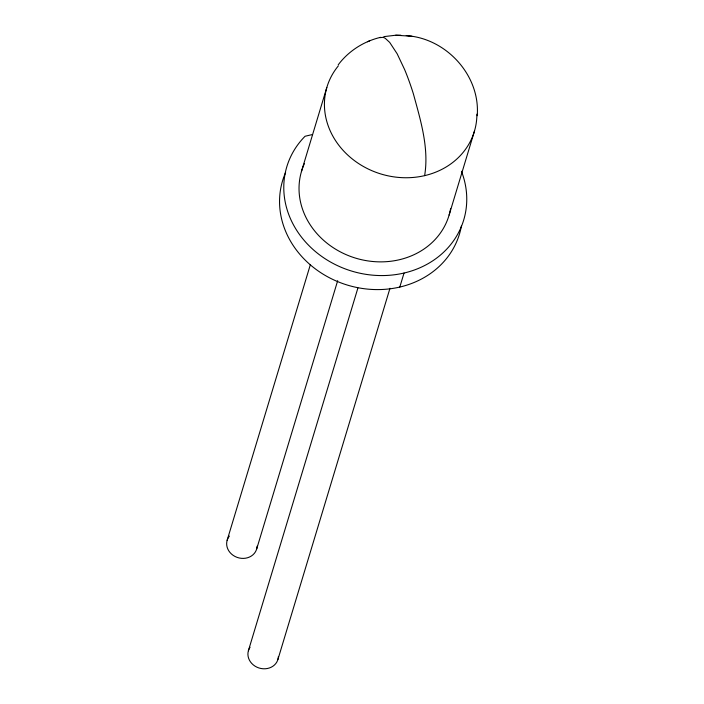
<?xml version="1.0" encoding="UTF-8"?>
<svg xmlns="http://www.w3.org/2000/svg" width="704" height="704" viewBox="0 0 704 704"><rect width="100%" height="100%" fill="white"/><g stroke="black" fill="none" stroke-linecap="round" stroke-linejoin="round"><path stroke-width="1.06" d="M477.224 115.702C480.383 76.375 447.806 39.961 409.156 35.895M424.635 175.648C429.202 148.06 420.561 120.155 413.354 93.738A95.858 24.966 76.9 0 0 404.624 69.564L397.17 53.812L389.699 42.425L385.229 38.28L383.258 37.338L379.949 37.646M301.418 171.626L326.814 87.507M227.119 540.355L310.367 264.634M256.661 549.041L337.682 280.685M248.38 650.76L357.905 288.006M277.922 659.446L389.981 288.279M399.802 287.065L404.034 273.046M449.117 215.054L474.514 130.935M338.166 64.9C348.498 51.049 363.898 41.237 380.688 37.312M367.506 41.756L369.688 40.814M312.514 134.517L305.061 136.259A92.374 81.25 16.8 0 0 359.19 273.064A92.374 81.25 16.8 0 0 461.437 171.266M383.874 36.626L395.718 35.235L411.884 36.247M395.718 35.235L400.814 35.2M406.252 35.517L408.751 35.842M461.402 225.975A92.374 81.25 16.8 0 1 347.371 285.085A92.374 81.25 16.8 0 1 285.604 172.55M476.907 114.154A76.974 67.707 16.8 0 1 377.626 172.911A76.974 67.707 16.8 0 1 338.307 65.912M450.639 208.454A76.974 67.707 16.8 0 1 355.256 258.025A76.974 67.707 16.8 0 1 304.462 163.478M257.127 546.181A15.391 13.543 16.8 0 1 237.054 557.357A15.391 13.543 16.8 0 1 229.381 536.087M278.388 656.586A15.391 13.543 16.8 0 1 258.834 667.938A15.391 13.543 16.8 0 1 250.052 647.275"/></g></svg>
